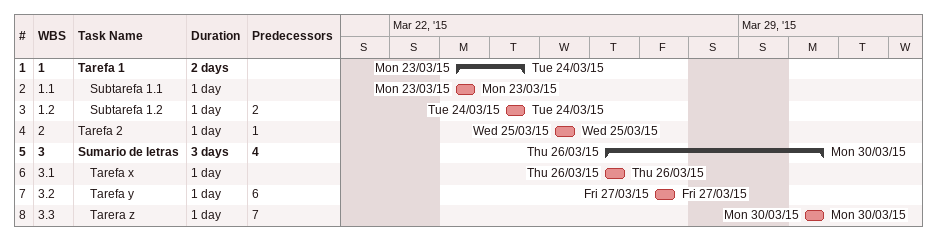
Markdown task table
| ID | WBS | Task | Duration | Start | Finish | Predecessors |
|---|---|---|---|---|---|---|
| 1 | 1 | **Tarefa 1** | 2d | 2015-03-23 | 2015-03-24 |  |
| 2 | 1.1 | Subtarefa 1.1 | 1d | 2015-03-23 | 2015-03-23 |  |
| 3 | 1.2 | Subtarefa 1.2 | 1d | 2015-03-24 | 2015-03-24 | 2 |
| 4 | 2 | Tarefa 2 | 1d | 2015-03-25 | 2015-03-25 | 1 |
| 5 | 3 | **Sumario de letras** | 3d | 2015-03-26 | 2015-03-30 | 4 |
| 6 | 3.1 | Tarefa x | 1d | 2015-03-26 | 2015-03-26 |  |
| 7 | 3.2 | Tarefa y | 1d | 2015-03-27 | 2015-03-27 | 6 |
| 8 | 3.3 | Tarera z | 1d | 2015-03-30 | 2015-03-30 | 7 |
